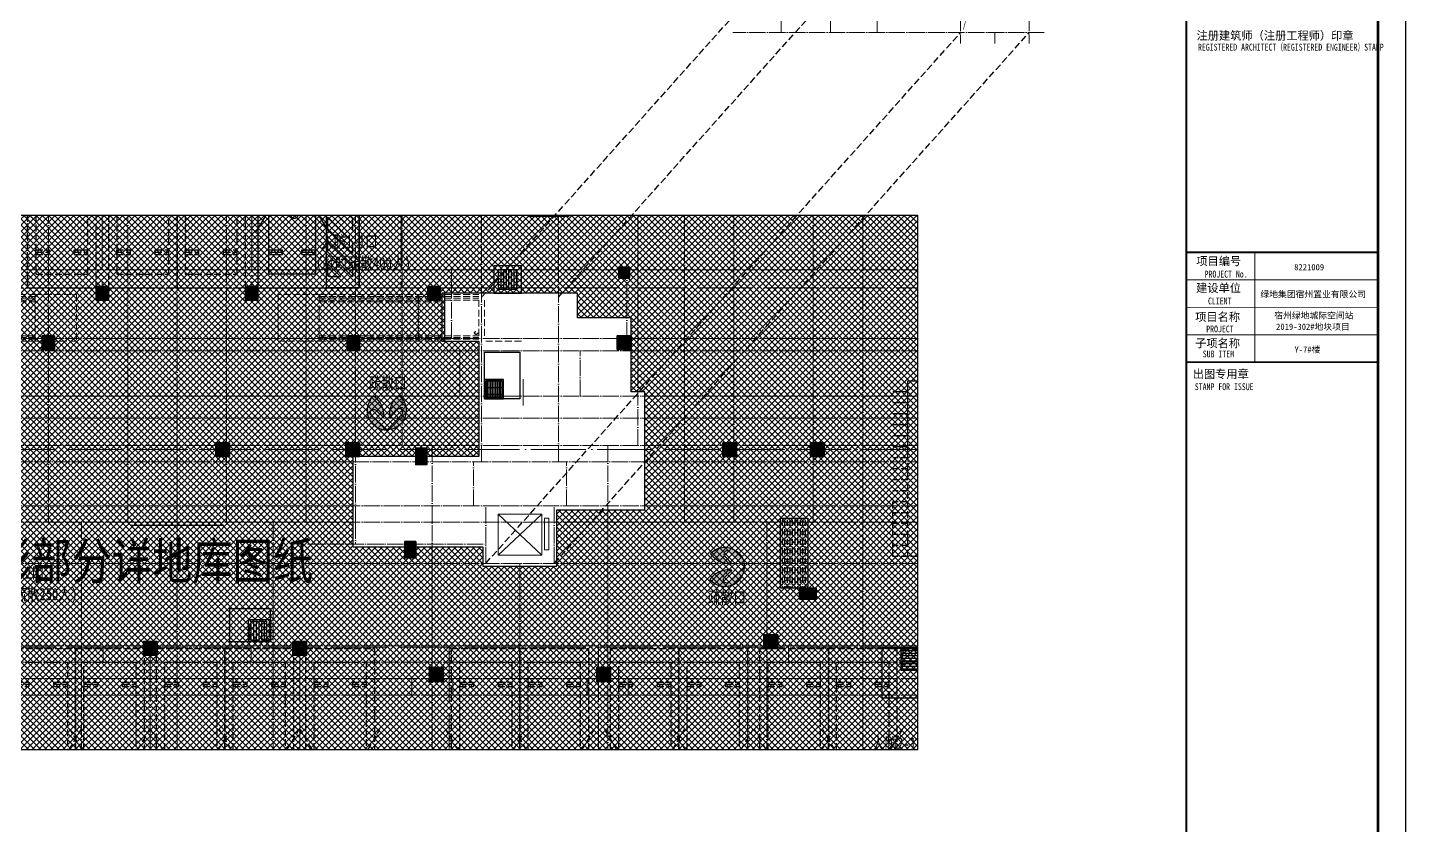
# Model space of a CAD drawing. Extents: x -518115 to 389031, y -231062 to 1628073.
# Drawn here: x 32868 to 83794, y 734892 to 763950 of the extents above; entities that cross this region are included whole.
import ezdxf
from ezdxf.xclip import XClip

# ---------------------------------------------------------------- set-up
doc = ezdxf.new("R2010")
doc.units = 0
doc.header["$LTSCALE"] = 1000
doc.header["$MEASUREMENT"] = 0
doc.header["$XCLIPFRAME"] = 0
for name, pattern in [('#P_--_20B1_001_t3$0$DASH', [0.35, 0.25, -0.1]), ('__DASH', [0.35, 0.25, -0.1]), ('DASH', [0.35, 0.25, -0.1]), ('DOTE', [2.4200000000000004, 2, -0.2, 0.02, -0.2]), ('HIDDEN', [0.375, 0.25, -0.125])]:
    doc.linetypes.add(name, pattern=pattern)
for name, color, linetype in [('0-R-口部编号', 211, 'Continuous'), ('0-R疏散口', 20, 'Continuous'), ('0-R集水坑', 191, 'Continuous'), ('HS-A-停车位（标准）', 9, 'Continuous'), ('HS-A-停车场-无障碍', 85, 'Continuous'), ('HS-A-楼梯', 4, 'Continuous'), ('text', 7, 'Continuous'), ('VPIPE-雨水', 4, 'DASH'), ('人防集水坑', 11, 'Continuous'), ('图框', 140, 'Continuous'), ('图签文字', 147, 'Continuous'), ('审核', 1, 'Continuous'), ('排水', 155, 'Continuous'), ('疏散口', 20, 'Continuous')]:
    doc.layers.add(name, color=color, linetype=linetype)
for name, color, linetype, lineweight in [('3.5方案汇报，与郭总、侯月琴确定户型_t8$0$STAIR', 2, 'Continuous', 18), ('DOTE', 19, 'DOTE', 9), ('PUB_HATCH', 8, 'Continuous', 9), ('STAIR', 2, 'Continuous', 18), ('WINDOW', 144, 'Continuous', 15), ('图签', 147, 'Continuous', 18), ('填充', 251, 'Continuous', 5), ('平面-看线', 45, 'Continuous', 15), ('砼柱', 2, 'Continuous', 35)]:
    doc.layers.add(name, color=color, linetype=linetype, lineweight=lineweight)
doc.layers.add('yichutu', color=7, linetype='Continuous', true_color=0xffffff, plot=False)
doc.styles.add('-宋体', font='', dxfattribs={"width": 0.8})
doc.styles.add('宋体', font='', dxfattribs={"height": 50})
doc.styles.add('建筑图签-1', font='', dxfattribs={"width": 0.7})
doc.styles.add('黑体', font='')
doc.styles.get('-宋体').set_extended_font_data('SimSun')
doc.styles.get('宋体').set_extended_font_data('SimSun')
doc.styles.get('建筑图签-1').set_extended_font_data('SimHei')
doc.styles.get('黑体').set_extended_font_data('SimHei')

# ---------------------------------------------------------------- blocks, each defined once
blk = doc.blocks.new('A$C27F3146B')
at = {"layer": '填充'}
h = blk.add_hatch(dxfattribs=at)
h.set_pattern_fill('ANSI37', color=196, scale=100, style=0)
h.set_pattern_definition([(45, (794705.0482087337, -474761.836884725), (-112.2532015133644, 112.2532015133644), []), (135, (794705.0482087337, -474761.836884725), (-112.2532015133644, -112.2532015133644), [])])
h.paths.add_polyline_path([(-78047.84475281695, 55598.90015378612), (-78047.85200551234, 57298.90015371813), (-82397.59764430451, 57298.88886980753), (-82397.57740098215, 55848.72669994313), (-84897.74149149947, 55848.69179927575), (-84897.31819881557, 52948.48577278893), (-86997.40124058141, 52948.49894836586), (-86997.40124164626, 48098.93467437138), (-82247.59509259823, 48098.93467553495), (-82247.59469583607, 47398.67218604649), (-77347.6586801185, 47398.74348848069), (-77347.65639086242, 49448.75700905488), (-76947.70231039904, 49448.5724530851), (-76947.70459957013, 51298.82272938214), (-79397.59098087589, 51298.91482383938), (-79397.58403470763, 55598.9001538108)], flags=16)
h.paths.add_polyline_path([(-95397.5944704545, 60198.66328091751), (-41397.60760291317, 60198.66328091751), (-41397.60760291317, 40698.66328209429), (-95397.5944704545, 40698.66328209429)])
h.paths.add_polyline_path([(-53797.84047504084, 56449.04526330455), (-53797.84153436753, 57347.78367693926), (-58647.13931421598, 57349.5562753409), (-58647.14119221899, 55599.06377967045), (-57397.40287573857, 55599.06377969723), (-57397.54966125952, 51398.92680933018), (-61997.54312509682, 51398.92534992861), (-61997.54097755975, 48098.93429520761), (-57247.5488927199, 48098.93429536722), (-57247.54889756569, 47398.66799896699), (-54547.54889650829, 47398.66799897735), (-54547.5488965119, 49448.67160967493), (-51347.57692765247, 49448.65619971009), (-51347.56376758742, 53748.67191079649), (-51847.51493034093, 53748.65746757895), (-51847.52167625376, 56448.99989374139)], flags=16)
at = {"layer": '填充', "color": 196}
for p, q in [((-58747.1393173103, 57349.55627530388), (-58747.14119531331, 55599.06377963343)), ((-53797.84153436858, 57347.7845033395), (-58747.1393173103, 57349.55627530388)), ((-53797.84047504188, 56449.04608970456), (-53797.84153436858, 57347.7845033395)), ((-51847.52167934808, 56448.99989370437), (-53797.84047504188, 56449.04608970456)), ((-51847.51493343525, 53748.65746754193), (-51847.52167934808, 56448.99989370437)), ((-58747.14119531331, 55599.06377963343), (-57397.40287883289, 55599.06377966021)), ((-57397.40287883289, 55599.06377966021), (-57397.54966435384, 51398.92680929316)), ((-51347.56377068174, 53748.67191075947), (-51847.51493343525, 53748.65746754193)), ((-51347.57693074679, 49448.65619967307), (-51347.56377068174, 53748.67191075947)), ((-57397.54966435384, 51398.92680929316), (-61997.54312819114, 51398.92534989159)), ((-61997.54312819114, 51398.92534989159), (-61997.54098065407, 48098.93429517059)), ((-54547.54889960261, 47398.66799894033), (-54547.54889960622, 49448.67160963791)), ((-54547.54889960622, 49448.67160963791), (-51347.57693074679, 49448.65619967307)), ((-61997.54098065407, 48098.93429517059), (-57247.54889581422, 48098.9342953302)), ((-57247.54889581422, 48098.9342953302), (-57247.54890066001, 47398.66799892997)), ((-57247.54890066001, 47398.66799892997), (-54547.54889960261, 47398.66799894033))]:
    blk.add_line(p, q, dxfattribs=at)
for points in [[(-95397.5944704545, 60198.66328091751), (-41397.60760291317, 60198.66328091751), (-41397.60760291317, 40698.66328209429), (-95397.5944704545, 40698.66328209429)], [(-53797.84047504084, 56449.04526330455), (-53797.84153436753, 57347.78367693926), (-58647.13931421598, 57349.5562753409), (-58647.14119221899, 55599.06377967045), (-57397.40287573857, 55599.06377969723), (-57397.54966125952, 51398.92680933018), (-61997.54312509682, 51398.92534992861), (-61997.54097755975, 48098.93429520761), (-57247.5488927199, 48098.93429536722), (-57247.54889756569, 47398.66799896699), (-54547.54889650829, 47398.66799897735), (-54547.5488965119, 49448.67160967493), (-51347.57692765247, 49448.65619971009), (-51347.56376758742, 53748.67191079649), (-51847.51493034093, 53748.65746757895), (-51847.52167625376, 56448.99989374139)]]:
    blk.add_lwpolyline(points, close=True, dxfattribs=at)
blk = doc.blocks.new('A$C1DD019F9')
at = {"layer": '疏散口'}
h = blk.add_hatch(color=256, dxfattribs=at)
edge = h.paths.add_edge_path()
edge.add_line((1657.837590239942, 3315.723901660649), (367.3306208625436, 2025.216944172512))
edge.add_arc((562.7390984487897, 1829.808464785995), 276.3493204781321, 134.999999736071, 315.0000450135555)
edge.add_line((758.1477304548025, 1634.400139819365), (1381.488251060247, 2257.740654682275))
edge.add_arc((-487.2515846193137, 1989.868379143272), 1887.841129295078, -24.12321173134552, 8.157426411511608, ccw=False)
edge.add_arc((-487.2518275084583, 1989.868449001487), 1887.841379523462, 303.5961554791981, 335.8767893464231, ccw=False)
edge.add_arc((1657.83757689014, 1657.627985069564), 1658.095916591085, 89.99999953869542, 228.4172749558772, ccw=False)
h = blk.add_hatch(color=256, dxfattribs=at)
edge = h.paths.add_edge_path()
edge.add_line((1657.837590239942, 3315.723901660649), (2948.344559617341, 2025.216944172512))
edge.add_arc((2752.936082031095, 1829.808464785995), 276.3493204781321, -135.00004501355562, 45.000000263928996, ccw=False)
edge.add_line((2557.527450025082, 1634.400139819365), (1934.186929419636, 2257.740654682275))
edge.add_arc((3802.926765099197, 1989.868379143272), 1887.841129295078, 171.8425735884883, 204.1232117313454)
edge.add_arc((3802.927007988342, 1989.868449001489), 1887.841379523464, 204.123210653577, 236.403844520802)
edge.add_arc((1657.837603589745, 1657.627985069564), 1658.095916591085, 311.5827250441228, 450.0000004613047)
for points in [[(1657.837590239942, 3315.723901660649), (367.3306208625437, 2025.216944172512, 1.000000395120669), (758.1477304548025, 1634.400139819365), (1381.488251060247, 2257.740654682275, -0.1417897514410627), (1235.721885070204, 1218.307265423704, -0.141789732410033), (557.3581269979476, 417.3751685111782, -0.6899650482418342), (1657.837590239942, 3315.723901660649)], [(1657.837590239942, 3315.723901660649), (2948.344559617341, 2025.216944172512, -1.000000395120669), (2557.527450025082, 1634.400139819365), (1934.186929419636, 2257.740654682275, 0.1417897514410627), (2079.953295409679, 1218.307265423704, 0.141789732410033), (2758.317053481937, 417.3751685111782, 0.6899650482418342), (1657.837590239942, 3315.723901660649)]]:
    blk.add_lwpolyline(points, format="xyb", close=True, dxfattribs=at)
blk = doc.blocks.new('A$C25A378E3')
at = {"layer": 'HS-A-停车位（标准）', "linetype": 'DASH'}
for p, q in [((299.9288666398497, 4280.200665866025), (299.9276344913524, 4120.200664976728)), ((299.9276344913524, 4120.200664976728), (799.9273485837039, 4120.008946264163)), ((299.9282505712472, 4200.200665451237), (799.9279646449722, 4200.00894667895)), ((299.9288666398497, 4280.200665866025), (799.9285807174165, 4280.00894703425)), ((799.9285807174165, 4280.00894703425), (799.9273485837039, 4120.008946264163)), ((1699.929113851395, 4280.193678615266), (1699.927881702897, 4120.19367778569)), ((1699.927881702897, 4120.19367778569), (2199.927595795365, 4120.001958953799)), ((1699.928497782676, 4200.193678200361), (2199.928211856517, 4200.001959428308)), ((1699.929113851395, 4280.193678615266), (2199.928827928961, 4280.001959843212)), ((2199.928827928961, 4280.001959843212), (2199.927595795365, 4120.001958953799)), ((300.0205537431175, 1700.046125917463), (-199.9740653929766, 2550.049336581258)), ((2200.020893819514, 1700.035927985562), (2700.026429273654, 2550.032717227354))]:
    blk.add_line(p, q, dxfattribs=at)
for points in [[(1.164153218269348e-10, 5499.999999999884), (2499.999999842257, 5499.971898506512), (2499.938176556607, -0.02810114610474557), (-0.06182328553404659, 3.472669050097466e-07)], [(299.9943796824664, 4999.996627852321), (2199.994379562442, 4999.975270717288), (2199.938176575466, -0.02472896687686443), (299.9381766954903, -0.003371831844560802)]]:
    blk.add_lwpolyline(points, close=True, dxfattribs=at)
blk = doc.blocks.new('TIY8O')
at = {"layer": '0-R集水坑', "linetype": 'DASH'}
h = blk.add_hatch(dxfattribs=at)
h.set_pattern_fill('LINE', color=191, scale=100, angle=-90.00000000000006, style=0)
h.set_pattern_definition([(270, (-235326.6603705898, -492619.8195465856), (95.25, -7.876661409549766e-14), [])])
h.paths.add_polyline_path([(251192.714674465, 63602.66983472076), (251192.7093475896, 62902.669904932), (250492.7095668054, 62902.67580823865), (250492.7161997986, 63602.67580820792)])
at = {"layer": '0-R集水坑', "color": 191, "elevation": 0.4327255357110903}
for points in [[(250442.7090580211, 62452.68549320343), (251942.7090579913, 62452.67601750753), (251942.7166385491, 63652.67601748332), (250442.7166385789, 63652.68549317922)], [(251242.7159861337, 63652.66910502905), (251242.7089670943, 62852.66910505909), (250442.7091281175, 62852.67624693047), (250442.7166384909, 63652.67624689624)]]:
    blk.add_lwpolyline(points, close=True, dxfattribs=at)
at = {"layer": '0-R集水坑', "color": 191, "linetype": 'DASH', "elevation": 0.4327255357110903}
blk.add_lwpolyline([(251192.714674465, 63602.66983472076), (251192.7093475896, 62902.669904932), (250492.7095668054, 62902.67580823865), (250492.7161997986, 63602.67580820792)], close=True, dxfattribs=at)
blk = doc.blocks.new('YUKIUIO')
at = {"layer": '0-R集水坑', "linetype": 'DASH'}
h = blk.add_hatch(dxfattribs=at)
h.set_pattern_fill('LINE', color=191, scale=100, angle=-90.00000000000006, style=0)
h.set_pattern_definition([(270, (-288154.1603705898, -492619.8195465856), (95.25, -7.876661409549766e-14), [])])
h.paths.add_polyline_path([(198365.214674465, 63602.66983472076), (198365.2093475896, 62902.669904932), (197665.2095668054, 62902.67580823865), (197665.2161997986, 63602.67580820792)])
at = {"layer": '0-R集水坑', "color": 191, "elevation": 0.4327255357110903}
for points in [[(197615.2090580211, 62152.68549320343), (199415.2090579913, 62152.67601750753), (199415.2166385491, 63652.67601748332), (197615.2166385789, 63652.68549317922)], [(198415.2159861337, 63652.66910502905), (198415.2089670943, 62852.66910505909), (197615.2091281175, 62852.67624693047), (197615.2166384909, 63652.67624689624)]]:
    blk.add_lwpolyline(points, close=True, dxfattribs=at)
at = {"layer": '0-R集水坑', "color": 191, "linetype": 'DASH', "elevation": 0.4327255357110903}
blk.add_lwpolyline([(198365.214674465, 63602.66983472076), (198365.2093475896, 62902.669904932), (197665.2095668054, 62902.67580823865), (197665.2161997986, 63602.67580820792)], close=True, dxfattribs=at)
blk = doc.blocks.new('7YI78O')
at = {"layer": '0-R集水坑', "linetype": 'DASH'}
h = blk.add_hatch(dxfattribs=at)
h.set_pattern_fill('LINE', color=191, scale=100, angle=-90.00000000000006, style=0)
h.set_pattern_definition([(90, (-2549147.81365037, 2405022.933887357), (95.25, 7.876661409549765e-14), [])])
h.paths.add_polyline_path([(364084.3396294102, 62003.68045341442), (364784.3396294102, 62003.68045341442), (364784.3396294102, 62703.68045341442), (364084.3396294102, 62703.68045341442)])
at = {"layer": '0-R集水坑', "color": 191}
for points in [[(363934.3396294102, 61853.68045341442), (364934.3396294102, 61853.68045341442), (364934.3396294102, 62853.68045341442), (363934.3396294102, 62853.68045341442)], [(364084.3396294102, 62003.68045341442), (364784.3396294102, 62003.68045341442), (364784.3396294102, 62703.68045341442), (364084.3396294102, 62703.68045341442)]]:
    blk.add_lwpolyline(points, close=True, dxfattribs=at)
blk = doc.blocks.new('无障碍车位')
at = {"layer": 'HS-A-停车场-无障碍'}
for p, q in [((-1999.966370833223, 3549.95805993129), (-2499.949424952152, 2699.948046519305)), ((-299.9660310738254, 3549.994108829531), (200.0510692202952, 2700.004122582497)), ((-1999.966370833223, 2549.953937348793), (-2499.949424952152, 1699.943923936924)), ((-299.9660310738254, 2549.989986246917), (200.0510692202952, 1699.999999999884)), ((-1999.921941989567, 1079.803519832552), (-1499.922230551136, 1080.002041477826)), ((-1999.918532912969, 919.8035190157825), (-1999.921941989567, 1079.803519832552)), ((-1499.918821489671, 920.0020406610565), (-1499.922230551136, 1080.002041477826)), ((-799.9216950030532, 1079.82955514791), (-299.9219835650874, 1080.028076793067)), ((-799.9182859263383, 919.8295543311397), (-799.9216950030532, 1079.82955514791)), ((-299.9185745030409, 920.0280759762973), (-299.9219835650874, 1080.028076793067)), ((-1999.920237447601, 999.8035194261465), (-1499.920526024303, 1000.002041067695)), ((-1999.918532912969, 919.8035190157825), (-1499.918821489671, 920.0020406610565)), ((-799.9199904612033, 999.8295547415037), (-299.920279037673, 1000.028076382936)), ((-799.9182859263383, 919.8295543311397), (-299.9185745030409, 920.0280759762973))]:
    blk.add_line(p, q, dxfattribs=at)
for points in [[(1300.000000000582, -299.9998376182048), (1300.000000000582, 5200.000162381679), (-2399.999999939115, 5199.993991851457), (-2399.999999938766, -300.0060081484262)], [(-299.999999939464, 5199.993991850992), (-299.9999999396969, 199.9939918509917), (-1999.99999993958, 199.9939918511081), (-1999.999999939697, 5199.993991850992)], [(100.0000000608852, 5199.999999999069), (1300.000000000233, 5200.000162381679), (1300.000000000349, -299.9998376180883), (100.0000000607688, -300.0000000008149)]]:
    blk.add_lwpolyline(points, close=True, dxfattribs=at)
for points in [[(150.0000000002328, 4394.112549694837), (150.0000000002328, 4799.999999999534), (168.3766184075503, 4799.999999999534), (1050.000000000233, 3918.376618406968), (1050.000000000233, 3494.112549694953), (150.0000000002328, 4394.112549694837)], [(592.640687119565, 4799.999999999534), (1016.90475583158, 4799.999999999418), (1050.000000000466, 4766.904755830765), (1050.000000000233, 4342.640687118634), (592.640687119565, 4799.999999999534)], [(150.0000000001164, 3545.584412270924), (150.0000000002328, 3969.848480983172), (1050.000000000233, 3069.848480982939), (1050.000000000233, 2645.584412271157), (150.0000000001164, 3545.584412270924)], [(150.0000000004657, 2697.05627484736), (150.0000000003492, 3121.320343559142), (1050.000000000466, 2221.320343559142), (1050.000000000233, 1797.056274847244), (150.0000000004657, 2697.05627484736)], [(150.0000000001164, 1848.528137423331), (150.0000000002328, 2272.792206135578), (1050.000000000233, 1372.792206135346), (1050.000000000233, 948.5281374235637), (150.0000000001164, 1848.528137423331)], [(150.0000000004657, 999.9999999997672), (150.0000000002328, 1424.264068711549), (1050.000000000466, 524.2640687114326), (1050.000000000233, 99.99999999965075), (150.0000000004657, 999.9999999997672)], [(150.0000000003492, 151.4718625757378), (150.0000000002328, 575.7359312875196), (625.7359312883345, 99.99999999953434), (201.4718625766691, 99.99999999953434), (150.0000000003492, 151.4718625757378)]]:
    blk.add_lwpolyline(points, dxfattribs=at)
for points in [[(-1645.914368988131, 3073.279146465939, 0.3176989922475349), (-1551.65021979122, 3006.659832141828), (-1207.498265077826, 3006.659832141828), (-1190.383440391626, 2876.659832141595), (-1412.411826837342, 2876.659832141828, 0.9999999999999999), (-1412.411826837226, 2746.659832141944), (-1173.268615705194, 2746.659832141828), (-1154.208266746136, 2601.882108147489, 0.9999999999999997), (-896.4326027601492, 2635.818917904515), (-959.0851750035072, 3111.712451194646, 0.3763733494003915), (-1058.229661162943, 3198.659832141828), (-1524.821601287345, 3198.659832141828), (-1657.687476292718, 3573.861488626804, 1), (-1804.739548971644, 3521.787618779112), (-1645.91436890047, 3073.27914621844)], [(-874.3033266931307, 2774.182281254092, 1.763575196078509), (-1516.949411830516, 3238.659832141944), (-1416.467538945493, 3238.659832141828, -1.66239982742272), (-888.017833360238, 2878.354301649495), (-874.3033266961575, 2774.182281252695)]]:
    blk.add_lwpolyline(points, format="xyb", dxfattribs=at)
blk.add_circle((-1067.861835873104, 2349.211395052844), 123, dxfattribs=at)
blk = doc.blocks.new('A$C24B36177')
for points in [[(6710.380492568715, -16047.00411050243), (6310.380492568715, -16047.00411050243), (6310.380492568715, -16447.00411050243), (6710.380492568715, -16447.00411050243)], [(-12300, -16747.00424090121), (-12750, -16747.00424090121), (-12750, -17247.00424090121), (-12300, -17247.00424090121)], [(-6850, -16747.00424090121), (-7300, -16747.00424090121), (-7300, -17247.00424090121), (-6850, -17247.00424090121)], [(-200, -16747.00424090121), (-650, -16747.00424090121), (-650, -17247.00424090121), (-200, -17247.00424090121)], [(-14264.61950506538, -18547.00410158467), (-14714.61950506538, -18547.00410158467), (-14714.61950506538, -19047.00410158467), (-14264.61950506538, -19047.00410158467)], [(-3139.619505702285, -18547.00410837913), (-3589.619505702285, -18547.00410837913), (-3589.619505702285, -19047.00410837913), (-3139.619505702285, -19047.00410837913)], [(6760.380492568715, -18547.00411050243), (6260.380492568715, -18547.00411050243), (6260.380492568715, -19047.00411050243), (6760.380492568715, -19047.00411050243)], [(-7889.619507431285, -22447.00424090121), (-8389.619507431285, -22447.00424090121), (-8389.619507431285, -22947.00424090121), (-7889.619507431285, -22947.00424090121)], [(-3139.619507431285, -22447.00424090121), (-3639.619507431285, -22447.00424090121), (-3639.619507431285, -22947.00424090121), (-3139.619507431285, -22947.00424090121)], [(-689.6195074312855, -22647.00424090121), (-1089.619507431285, -22647.00424090121), (-1089.619507431285, -23247.00424090121), (-689.6195074312855, -23247.00424090121)], [(10610.38049256871, -22447.00424090121), (10110.38049256871, -22447.00424090121), (10110.38049256871, -22947.00424090121), (10610.38049256871, -22947.00424090121)], [(13810.38049256871, -22446.99843604083), (13310.38049256871, -22446.99843604083), (13310.38049256871, -22946.99843604083), (13810.38049256871, -22946.99843604083)], [(-1089.619507431285, -26047.00424090144), (-1489.619507431285, -26047.00424090144), (-1489.619507431285, -26647.00424090144), (-1089.619507431285, -26647.00424090144)], [(13510.58988354052, -28147.02136221027), (13510.58988354052, -27747.02136221027), (12910.58988354052, -27747.02136221027), (12910.58988354052, -28147.02136221027)], [(12110.38049306651, -29447.00424090121), (11610.38049306651, -29447.00424090121), (11610.38049306651, -29947.00424090121), (12110.38049306651, -29947.00424090121)], [(-10524.99999999907, -29697.00424090121), (-11024.99999999907, -29697.00424090121), (-11024.99999999907, -30197.00424090121), (-10524.99999999907, -30197.00424090121)], [(-5074.999999999069, -29697.00424090121), (-5574.999999999069, -29697.00424090121), (-5574.999999999069, -30197.00424090121), (-5074.999999999069, -30197.00424090121)], [(-89.61950743128546, -30647.00424090121), (-589.6195074312855, -30647.00424090121), (-589.6195074312855, -31147.00424090121), (-89.61950743128546, -31147.00424090121)], [(6010.380492568715, -30647.00424090121), (5510.380492568715, -30647.00424090121), (5510.380492568715, -31147.00424090121), (6010.380492568715, -31147.00424090121)]]:
    blk.add_hatch(color=1).paths.add_polyline_path(points)
at = {"layer": '砼柱', "color": 1, "lineweight": 35}
for points in [[(6710.380492568715, -16047.00411050243), (6310.380492568715, -16047.00411050243), (6310.380492568715, -16447.00411050243), (6710.380492568715, -16447.00411050243)], [(-12300, -16747.00424090121), (-12750, -16747.00424090121), (-12750, -17247.00424090121), (-12300, -17247.00424090121)], [(-6850, -16747.00424090121), (-7300, -16747.00424090121), (-7300, -17247.00424090121), (-6850, -17247.00424090121)], [(-200, -16747.00424090121), (-650, -16747.00424090121), (-650, -17247.00424090121), (-200, -17247.00424090121)], [(-14264.61950506538, -18547.00410158467), (-14714.61950506538, -18547.00410158467), (-14714.61950506538, -19047.00410158467), (-14264.61950506538, -19047.00410158467)], [(-3139.619505702285, -18547.00410837913), (-3589.619505702285, -18547.00410837913), (-3589.619505702285, -19047.00410837913), (-3139.619505702285, -19047.00410837913)], [(6760.380492568715, -18547.00411050243), (6260.380492568715, -18547.00411050243), (6260.380492568715, -19047.00411050243), (6760.380492568715, -19047.00411050243)], [(-7889.619507431285, -22447.00424090121), (-8389.619507431285, -22447.00424090121), (-8389.619507431285, -22947.00424090121), (-7889.619507431285, -22947.00424090121)], [(-3139.619507431285, -22447.00424090121), (-3639.619507431285, -22447.00424090121), (-3639.619507431285, -22947.00424090121), (-3139.619507431285, -22947.00424090121)], [(-689.6195074312855, -22647.00424090121), (-1089.619507431285, -22647.00424090121), (-1089.619507431285, -23247.00424090121), (-689.6195074312855, -23247.00424090121)], [(10610.38049256871, -22447.00424090121), (10110.38049256871, -22447.00424090121), (10110.38049256871, -22947.00424090121), (10610.38049256871, -22947.00424090121)], [(13810.38049256871, -22446.99843604083), (13310.38049256871, -22446.99843604083), (13310.38049256871, -22946.99843604083), (13810.38049256871, -22946.99843604083)], [(-1089.619507431285, -26047.00424090144), (-1489.619507431285, -26047.00424090144), (-1489.619507431285, -26647.00424090144), (-1089.619507431285, -26647.00424090144)], [(13510.58988354052, -28147.02136221027), (13510.58988354052, -27747.02136221027), (12910.58988354052, -27747.02136221027), (12910.58988354052, -28147.02136221027)], [(12110.38049306651, -29447.00424090121), (11610.38049306651, -29447.00424090121), (11610.38049306651, -29947.00424090121), (12110.38049306651, -29947.00424090121)], [(-10524.99999999907, -29697.00424090121), (-11024.99999999907, -29697.00424090121), (-11024.99999999907, -30197.00424090121), (-10524.99999999907, -30197.00424090121)], [(-5074.999999999069, -29697.00424090121), (-5574.999999999069, -29697.00424090121), (-5574.999999999069, -30197.00424090121), (-5074.999999999069, -30197.00424090121)], [(-89.61950743128546, -30647.00424090121), (-589.6195074312855, -30647.00424090121), (-589.6195074312855, -31147.00424090121), (-89.61950743128546, -31147.00424090121)], [(6010.380492568715, -30647.00424090121), (5510.380492568715, -30647.00424090121), (5510.380492568715, -31147.00424090121), (6010.380492568715, -31147.00424090121)]]:
    blk.add_lwpolyline(points, close=True, dxfattribs=at)
blk = doc.blocks.new('DFBFBFBGF')
at = {"layer": 'STAIR', "color": 246, "linetype": '#P_--_20B1_001_t3$0$DASH'}
for p, q in [((293136.325158803, 754230.1456084143), (287316.5787030022, 754230.1456084143)), ((293136.3251588018, 754030.1456084143), (293136.325158803, 754230.1456084143)), ((293136.3251588031, 754160.1456084616), (287316.5787030022, 754160.1456084708)), ((293136.3251588029, 754100.1456084616), (287316.5787030022, 754100.1456084704)), ((293136.3251588018, 754030.1456084143), (287316.5787030022, 754030.1456084145)), ((288716.325158803, 753970.1456084145), (293136.3251588018, 753970.1456083918)), ((293136.325158803, 752730.1456083826), (287316.5787030022, 752730.1456085002)), ((293136.3251588018, 752530.1456083826), (293136.325158803, 752730.1456083826)), ((293136.3251588031, 752660.1456084299), (287316.5787030022, 752660.1456085349)), ((293136.3251588029, 752600.1456084299), (287316.5787030022, 752600.1456085352)), ((293136.3251588018, 752530.1456083826), (287316.5787030022, 752530.1456085071))]:
    blk.add_line(p, q, dxfattribs=at)
blk.add_lwpolyline([(293136.325158803, 754230.1456084143), (294636.325158803, 754230.1456084143), (294636.325158803, 752530.1456083859), (293136.325158803, 752530.1456083859)], close=True, dxfattribs=at)
at = {"layer": '审核', "color": 58, "linetype": 'HIDDEN', "ltscale": 0.2}
blk.add_line((289519.4158324369, 752530.1456084601), (289519.4158324566, 754230.1456084143), dxfattribs=at)
blk = doc.blocks.new('FSFSFASFSFESFSEF')
at = {"layer": '人防集水坑', "ltscale": 0.8}
h = blk.add_hatch(dxfattribs=at)
h.set_pattern_fill('GRATE', color=256, scale=75, style=0)
h.set_pattern_definition([(270, (-806039.3574039747, 23438904.07928268), (59.53125, -1.822618869043522e-14), []), (360, (-806039.3574039747, 23438904.07928268), (8.748522416193854e-14, 238.125), [])])
h.paths.add_polyline_path([(286466.5787021541, 761315.5335229017), (287066.5787021541, 761315.5335229017), (287066.5787021541, 760715.5335229017), (286466.5787021541, 760715.5335229017)])
at = {"layer": '人防集水坑'}
for points in [[(287116.5787021541, 760665.5335229017), (286416.5787021541, 760665.5335229017), (286416.5787021541, 761365.5335229017), (287116.5787021541, 761365.5335229017)], [(287066.5787021541, 760715.5335229017), (286466.5787021541, 760715.5335229017), (286466.5787021541, 761315.5335229017), (287066.5787021541, 761315.5335229017)]]:
    blk.add_lwpolyline(points, close=True, dxfattribs=at)
at = {"layer": '排水'}
blk.add_lwpolyline([(285816.5787021536, 760665.5335229018), (287116.5787021536, 760665.5335229018), (287116.5787021534, 762365.5335229018), (285816.5787021534, 762365.5335229018)], close=True, dxfattribs=at)
blk = doc.blocks.new('A$C74D73064')
h = blk.add_hatch()
h.set_pattern_fill('ACAD_ISO10W100', color=8, scale=125, angle=90, style=0)
h.set_pattern_definition([(90, (278075.2999756153, -731194.3965097175), (-93.75, 5.740531871003218e-15), [225, -56.25, 9.375, -56.25])])
h.paths.add_polyline_path([(113315.3891763623, 59222.25466653565), (113315.389176349, 56672.23509909294), (112315.389176349, 56672.23509909294), (112315.389176349, 59222.25466653565)])
blk.add_line((88615.4159945508, 58972.25466617639), (92015.48253114813, 58972.25465997029))
at = {"color": 3}
blk.add_lwpolyline([(63315.4263196605, 70272.25150029897), (117315.4131872018, 70272.25150029897), (117315.4131872018, 50772.25150147581), (63315.4263196605, 50772.25150147581)], close=True, dxfattribs=at)
at = {"color": 251, "true_color": 0x636466}
for points in [[(104915.1803150742, 66522.63348268601), (104915.1792557475, 67421.37189632084), (100065.881475899, 67423.14449472248), (100065.879597896, 65672.65199905203), (101315.6179143764, 65672.65199907881), (101315.4711288555, 61472.51502871164), (96715.47766501817, 61472.51356931019), (96715.47981255525, 58172.52251458913), (101465.4718973951, 58172.52251474874), (101465.4718925493, 57472.25621834851), (104165.4718936067, 57472.25621835887), (104165.4718936031, 59522.25982905645), (107365.4438624625, 59522.24441909161), (107365.4570225276, 63822.26013017795), (106865.5058597741, 63822.24568696052), (106865.4991138612, 66522.58811312297)], [(104915.1803150731, 66522.63430908613), (104915.1792557464, 67421.37272272096), (99965.8814728047, 67423.14449468546), (99965.87959480169, 65672.65199901501), (101315.6179112821, 65672.65199904179), (101315.4711257612, 61472.51502867462), (96715.47766192385, 61472.51356927317), (96715.47980946093, 58172.52251455211), (101465.4718943008, 58172.52251471172), (101465.471889455, 57472.25621831149), (104165.4718905124, 57472.25621832185), (104165.4718905088, 59522.25982901943), (107365.4438593682, 59522.24441905459), (107365.4570194333, 63822.26013014093), (106865.5058566798, 63822.2456869235), (106865.4991107669, 66522.58811308595)]]:
    blk.add_lwpolyline(points, close=True, dxfattribs=at)
at = {"color": 2}
blk.add_lwpolyline([(113315.3891763623, 59222.25466653565), (113315.389176349, 56672.23509909294), (112315.389176349, 56672.23509909294), (112315.389176349, 59222.25466653565), (113315.3891763623, 59222.25466653565)], dxfattribs=at)
at = {"layer": '3.5方案汇报，与郭总、侯月琴确定户型_t8$0$STAIR'}
for p, q in [((103615.4239804094, 59372.40652631037), (102015.4239804089, 57872.40652631177)), ((102015.4239804089, 59372.40652631037), (103615.4239804094, 57872.40652631177))]:
    blk.add_line(p, q, dxfattribs=at)
for points in [[(102015.4239804089, 57872.40652631177), (102015.4239804089, 59372.40652631037), (103615.4239804094, 59372.40652631037), (103615.4239804094, 57872.40652631177)], [(103715.4239803998, 58072.40652642725), (103715.4239803998, 59222.40652642772), (103865.4239804026, 59222.40652642772), (103865.4239804026, 58072.40652642725)]]:
    blk.add_lwpolyline(points, close=True, dxfattribs=at)
at = {"layer": 'DOTE', "color": 5}
for p, q in [((87580.0351011306, 93136.92275867704), (87580.0351011306, 67619.25646164955)), ((93030.0351011306, 93136.92275867704), (93030.0351011306, 67619.25646164955)), ((98480.0351011306, 93136.92275867704), (98480.0351011306, 67619.25646164955)), ((-86385.24772744614, 67619.25646164955), (196116.0437006026, 67619.25646164955)), ((196116.043700602, 61719.25646164967), (-86385.24772744614, 61719.25646164967)), ((196116.0437006027, 54519.25646164967), (-86385.24772744614, 54519.25646164967)), ((89330.03510113154, 54519.25646164967), (89330.03510113154, 8148.876076509594)), ((94780.03510113142, 54519.25646164967), (94780.0351011313, 8148.876076509594)), ((100230.0351011313, 54519.25646164967), (100230.0351011313, 8148.876076509478)), ((105680.0351011312, 54519.25646164967), (105680.0351011312, 8148.876076509594)), ((111130.0351011313, 54519.25646164967), (111130.0351011313, 8148.87607650971))]:
    blk.add_line(p, q, dxfattribs=at)
at = {"layer": 'DOTE', "linetype": 'DOTE', "ltscale": 0.3}
for p, q in [((96815.59882192395, 59072.25552451785), (96815.59882425598, 58272.25559970527)), ((95065.54056033096, 58272.25559900573), (101565.4045729004, 58272.25561355136))]:
    blk.add_line(p, q, dxfattribs=at)
at = {"layer": 'HS-A-楼梯'}
for p, q in [((116965.3832215559, 61619.53208048223), (116965.3764336441, 64222.25128129777)), ((116965.4337151143, 64222.251281298), (117865.4367498709, 64222.25128134154)), ((116965.4306803346, 63822.24916780833), (116415.4306803346, 63822.24916780833)), ((116965.4265075122, 63422.24863941595), (116415.4265075122, 63422.24863941595)), ((116965.4223346899, 63022.24811102333), (116415.4223346899, 63022.24811102333)), ((116965.4139890452, 62222.24705423834), (116415.4139890452, 62222.24705423834)), ((116965.4181618675, 62622.24758263095), (116415.4181618675, 62622.24758263095)), ((116965.4098162227, 61822.24652584596), (116415.4098162227, 61822.24652584596))]:
    blk.add_line(p, q, dxfattribs=at)
at = {"layer": 'HS-A-楼梯', "color": 8, "linetype": 'DASH'}
for p, q in [((116965.4056434004, 61422.24599745334), (116415.4056434004, 61422.24599745334)), ((116965.4056433837, 61422.24441221054), (116415.4056433837, 61422.24441221054)), ((116965.3931249166, 57822.24229864054), (116965.3832215559, 61619.53208048246)), ((116965.3972977556, 60622.24494066834), (116415.3972977556, 60622.24494066834)), ((116965.3972977391, 60622.24335542554), (116415.3972977391, 60622.24335542554)), ((116965.401470578, 61022.24546906096), (116415.401470578, 61022.24546906096)), ((116965.4014705614, 61022.24388381816), (116415.4014705614, 61022.24388381816)), ((116965.3972977391, 60222.24282703316), (116415.3972977391, 60222.24282703316)), ((116415.3931249166, 57822.24229864054), (116415.4155966627, 59922.23825317016)), ((116965.3931249166, 59822.24229864054), (116415.3931249166, 59822.24229864054)), ((116965.3931249166, 59422.24229864054), (116415.3931249166, 59422.24229864054)), ((116965.3931249166, 59022.24229864054), (116415.3931249166, 59022.24229864054)), ((116965.3931249166, 58622.24229864054), (116415.3931249166, 58622.24229864054)), ((116965.3931249166, 58222.24229864054), (116415.3931249166, 58222.24229864054)), ((116965.3931249166, 57822.24229864054), (116415.3931249166, 57822.24229864054)), ((117865.3931249166, 57822.24229864054), (116965.3931249166, 57822.24229864054))]:
    blk.add_line(p, q, dxfattribs=at)
at = {"layer": 'STAIR', "color": 246, "linetype": '#P_--_20B1_001_t3$0$DASH'}
for p, q in [((101315.3948905313, 67172.26147094509), (101315.394890559, 65872.6520981763)), ((101515.394890526, 67172.26147094509), (101515.3948905522, 65872.6520981763)), ((102865.6142891409, 65672.40548805753), (101515.6179151558, 65672.40548758442))]:
    blk.add_line(p, q, dxfattribs=at)
at = {"layer": 'STAIR'}
blk.add_lwpolyline([(102925.6212763389, 64290.86974375433), (102925.6265837008, 63332.40594202164)], dxfattribs=at)
at = {"layer": 'WINDOW'}
blk.add_line((104615.1797854109, 70222.25235158252), (103115.1797846738, 70222.25235075329), dxfattribs=at)
for name, p in [('A$C24B36177', (100104.7992927884, 84419.25646130543)), ('A$C27F3146B', (158713.020790115, 10073.58821938152)), ('DFBFBFBGF', (-208001.1523700802, -686857.6578303024))]:
    blk.add_blockref(name, p)
at = {"xscale": -1}
for name, p in [('DFBFBFBGF', (388632.1966173787, -686857.4936094283)), ('FSFSFASFSFESFSEF', (388632.1966177499, -697093.126988834))]:
    blk.add_blockref(name, p, dxfattribs=at)
at = {"layer": '0-R疏散口', "yscale": 0.4305656706515025, "zscale": 0.4305656706515025}
for p, xscale, rotation in [((97222.4883797149, 63847.84384644567), -0.4305656706515025, 181.4259203059818), ((109594.2913559281, 58178.85084615252), 0.4305656706515025, 268.5740796940182)]:
    blk.add_blockref('A$C1DD019F9', p, dxfattribs=dict(at, xscale=xscale, rotation=rotation))
at = {"layer": '0-R集水坑'}
blk.add_blockref('7YI78O', (-262069.1598449656, 5568.576948872651), dxfattribs=at)
for name, p, rotation in [('TIY8O', (344158.1322348599, 118374.9536674249, -0.4327255357110903), 180), ('YUKIUIO', (53861.65060806822, 252087.1180134753, -0.4327255357110903), 270.0003185680422)]:
    blk.add_blockref(name, p, dxfattribs=dict(at, rotation=rotation))
at = {"layer": 'HS-A-停车位（标准）', "linetype": 'DASH', "xscale": -1, "rotation": 179.9993559612105}
for p in [(82355.09692433255, 73119.25646130368), (84855.03510104713, 73119.25646095606), (87805.09692437435, 73119.25646130368), (90305.03510108893, 73119.25646095606)]:
    blk.add_blockref('A$C25A378E3', p, dxfattribs=at)
at = {"layer": 'HS-A-停车位（标准）', "linetype": 'DASH'}
for p, rotation in [((84105.09692441707, 48969.25646199903), 0.000644038787326284), ((86605.09692441707, 48969.25646199891), 0.000644038787326284), ((89555.09692441684, 48969.25646199891), 0.000644038787326284), ((92055.09692441684, 48969.2564619988), 0.000644038787326284), ((95005.0969244166, 48969.25646199903), 0.000644038787326284), ((100315.466378311, 48969.24507816252), 0.000644038787326284), ((102815.466378311, 48969.26037708297), 0.000644038787326284), ((106115.4550043413, 48968.66647488682), 0.0006440387894940686), ((108615.4550043413, 48968.66647488682), 0.0006440387894940686), ((111565.4550043413, 48968.66647488682), 0.0006440387894940686), ((114065.4550043414, 48968.66647488694), 0.0006440387894940686)]:
    blk.add_blockref('A$C25A378E3', p, dxfattribs=dict(at, rotation=rotation))
at = {"layer": 'HS-A-停车场-无障碍'}
blk.add_blockref('无障碍车位', (95655.03510102816, 67919.26328795124), dxfattribs=at)
at = {"layer": '0-R-口部编号', "style": '-宋体', "width": 0.75}
for s, p in [('人防1-1口', (95555.40989902057, 69078.49881233042)), ('(战时疏散400人)', (95382.64926364459, 68289.6063276655)), ('人防1-2口', (83387.02730487846, 57016.98941496061)), ('(战时疏散250人)', (83214.26666950248, 56228.09693029569)), ('人防2-1口', (115651.9980680873, 50776.84579352662))]:
    blk.add_text(s, height=450, dxfattribs=at).set_placement(p)
at = {"layer": '0-R疏散口', "style": '-宋体', "width": 0.75}
for p in [(97298.57070155372, 63916.71382124932), (109676.1012296545, 56103.63714315754)]:
    blk.add_text('疏散口', height=450, dxfattribs=at).set_placement(p)
blk = doc.blocks.new('HFHFTHFD')
at = {"layer": 'DOTE', "linetype": 'DOTE', "ltscale": 0.3}
for p, q in [((440916.5787032476, 601748.8100473222), (440916.5787032476, 612948.8100463543)), ((443816.578703357, 601748.8100391305), (443816.5787033571, 612948.8100463543)), ((445616.5787024723, 612948.8100463543), (445616.5787024723, 593448.8100475312)), ((447416.5787015875, 601748.8100391305), (447416.5787015874, 612948.8100463543)), ((450316.5787016969, 601748.8100473222), (450316.5787016969, 612948.8100463543)), ((452116.5787017875, 601748.8100473222), (452116.578702373, 612948.8100463543)), ((453816.5787012345, 604548.8100388076), (453816.5787012078, 612948.8100463543)), ((456716.5787018152, 603949.0803065526), (456716.5787018152, 612948.8100463543)), ((459516.5787027521, 603949.0803065526), (459516.5787027522, 612948.8100463543)), ((462416.5787033328, 604548.8100388076), (462416.5787033596, 612948.8100463543)), ((464116.57870278, 601748.8100473222), (464116.5787021944, 612948.8100463543)), ((465916.5787028704, 601748.8100473222), (465916.5787028704, 612948.8100463543)), ((468816.5787029798, 601748.8100391305), (468816.5787029798, 612948.8100463543)), ((470616.5787020952, 612948.8100463543), (470616.5787020951, 593448.8100475312)), ((472616.5787020951, 610948.8100463543), (418616.5787028495, 610948.8100463543)), ((455616.5773428306, 608448.8079394314), (455616.5768775269, 610948.8075475739)), ((462016.5786630883, 608448.8079394411), (462016.5781977847, 610948.8075475836)), ((472616.5787020951, 608448.8100463543), (418616.5787028495, 608448.8100463543)), ((472616.5787020951, 607998.8100463543), (418616.5787028495, 607998.8100463543)), ((455916.5787018151, 606348.8100465569), (455916.5787018152, 607998.8100463542)), ((460316.5787027521, 606348.8100465569), (460316.5787027522, 607998.8100463542)), ((472616.5787020951, 606348.8100465569), (418616.5787028495, 606348.8100465569)), ((472616.5787020951, 605548.8100406288), (418616.5787028495, 605548.8100406289)), ((472616.5787020951, 604548.8100471114), (418616.5787028495, 604548.8100471116)), ((454916.7956122105, 604548.8100471115), (454916.5572260541, 593448.8100475312)), ((461316.3617923568, 604548.8100471115), (461316.6001785134, 593448.8100475312)), ((418616.5787028495, 603949.0803176122), (472616.5787020951, 603949.0802720234)), ((456416.5779403554, 602348.8100463725), (456416.5779400909, 603948.8100463734)), ((459816.5794454537, 602348.8100463725), (459816.5794457182, 603948.8100463734)), ((472616.5787020951, 602348.8100463724), (418616.5787028495, 602348.8100463726)), ((456866.5787071111, 600248.8100463304), (456866.5787071959, 602348.8100463543)), ((459366.5786974561, 600248.8100463784), (459366.5786973714, 602348.8100463543)), ((472616.5787020951, 601748.8100473221), (418616.5787028495, 601748.8100473222)), ((442116.5787120232, 601748.8100392178), (442116.5787120232, 593448.8100475312)), ((449116.5786929213, 601748.8100392178), (449116.5786929213, 593448.8100475312)), ((467116.5787022669, 601748.8100392178), (467116.5787022669, 593448.8100475312)), ((472616.5787020951, 600248.810045596), (418616.5787028495, 600248.8100466327)), ((458116.5786953176, 600248.8100463543), (458116.5786953176, 593448.8100475312)), ((472616.5787020951, 597248.8100389724), (418616.5787028495, 597248.8100389724)), ((442916.5787231674, 597248.8100389725), (442916.5787231674, 596648.8100389723)), ((448316.5786817771, 597248.8100389725), (448316.5786817771, 596648.8100389723)), ((467916.5787022669, 597248.8100389725), (467916.578702267, 596648.8100389723)), ((472616.5787020951, 596648.8100389723), (418616.5787028495, 596648.8100389723)), ((472616.5787020951, 596048.810047531), (418616.5787028495, 596048.810047531)), ((454166.6130435566, 596048.8100475312), (454166.6001578184, 595448.8100475312)), ((455666.5829771796, 596048.8100475312), (455666.5958629177, 595448.8100475312)), ((460566.5744068645, 596048.8100475312), (460566.5615211263, 595448.8100475312)), ((462066.5443404875, 596048.8100475312), (462066.5572262256, 595448.8100475312)), ((472616.5787020951, 595448.810047531), (418616.5787028495, 595448.8100475312))]:
    blk.add_line(p, q, dxfattribs=at)
blk = doc.blocks.new('TK')
at = {"layer": '图框'}
blk.add_lwpolyline([(465375.0184975343, 548713.6539831527), (549475.0184975343, 548713.6539831527), (549475.0184975343, 489313.6539831528), (465375.0184975343, 489313.6539831528)], close=True, dxfattribs=at)
blk.add_lwpolyline([(465375.0184975343, 548713.6539831527), (549475.0184975343, 548713.6539831527), (549475.0184975343, 489313.6539831528), (465375.0184975343, 489313.6539831528)], close=True, dxfattribs=at)
at = {"layer": '图框', "const_width": 100}
blk.add_lwpolyline([(548475.0184975343, 490313.6539831528), (548475.0184975343, 547713.6539831527), (467875.0184975343, 547713.6539831527), (467875.0184975343, 490313.6539831528)], close=True, dxfattribs=at)
at = {"layer": '图框'}
for points, const_width in [([(541479.9502790924, 490313.6539831528), (541479.9502790926, 547713.6539831536)], 70), ([(541479.9502790926, 525413.9865520254), (548479.9502790926, 525413.9865520254)], 70), ([(541479.9502790926, 525413.9865520254), (548479.9502790926, 525413.9865520254)], 70), ([(543979.9502790926, 521413.9865520255), (543979.9502790926, 525413.9865520254)], 35), ([(541479.9502790926, 524413.9865520254), (548479.9502790926, 524413.9865520254)], 35), ([(541479.9502790926, 523413.9865520255), (548479.9502790926, 523413.9865520255)], 35), ([(541479.9502790926, 522413.9865520255), (548479.9502790926, 522413.9865520255)], 35), ([(548479.9502790926, 521413.9865520255), (541479.9502790926, 521413.9865520255)], 70)]:
    blk.add_lwpolyline(points, dxfattribs=dict(at, const_width=const_width))
at = {"layer": '图框', "style": '建筑图签-1', "width": 0.7}
for s, p in [('REGISTERED ARCHITECT（REGISTERED ENGINEER）STAMP', (541908.7830637016, 532772.3567480242)), ('PROJECT No.', (542149.633092209, 524498.7865657604, -1798.999999999767)), ('CLIENT', (542273.7198248387, 523519.6218931045)), ('PROJECT', (542208.8495099667, 522500.4407527338)), ('SUB ITEM', (542082.3230890066, 521589.3183937849)), ('STAMP FOR ISSUE', (541792.6588481062, 520394.9854523198))]:
    blk.add_text(s, height=250, dxfattribs=at).set_placement(p)
at = {"layer": '图签', "color": 2, "style": '宋体'}
for s, p in [('8221009', (545417.3551387761, 524761.4804437098)), ('绿地集团宿州置业有限公司', (544185.0959057834, 523775.6795837015)), ('宿州绿地城际空间站', (544689.7865103795, 523001.367205289)), ('2019-302#地块项目', (544756.9880815442, 522592.2500900633)), ('Y-7#楼', (545429.1402263327, 521761.4804437098))]:
    blk.add_text(s, height=229.3447922888299, dxfattribs=at).set_placement(p)
at = {"layer": '图签文字', "color": 7, "style": '建筑图签-1'}
for s, p in [('注册建筑师（注册工程师）印章', (541855.4420959365, 533167.4001413512)), ('项目编号', (541847.8962739904, 524946.1272784679)), ('建设单位', (541840.1192733954, 523968.7455748621)), ('项目名称', (541806.5540272428, 522910.7682642809)), ('子项名称', (541806.5540272428, 521954.0717572116)), ('出图专用章', (541715.8123392251, 520831.7294208299))]:
    blk.add_text(s, height=300, dxfattribs=at).set_placement(p)
blk = doc.blocks.new('yct-841-594-84100-59399.9999999999-100-1000.0')
at = {"layer": 'yichutu', "color": 7, "true_color": 0xffffff}
blk.add_lwpolyline([(0, 0), (0, 59399.99999999994), (84100, 59399.99999999994), (84100, 0)], close=True, dxfattribs=at)
blk = doc.blocks.new('A$C110D7C8B')
h = blk.add_hatch()
h.set_pattern_fill('ANSI32', color=246, scale=12, angle=135)
h.set_pattern_definition([(180, (0, 0), (-3.552713678800501e-15, -57.15000000000001), []), (180, (-19.05000822845492, 19.05000822845492), (-3.552713678800501e-15, -57.15000000000001), [])])
h.paths.add_polyline_path([(50, -1350.000000041677), (250.0000000000582, -1350.000000041677), (249.9999999999709, -150), (50.0000000000291, -150)])
at = {"color": 246}
for points in [[(0, -100), (300, -100), (300, -1400.000000041677), (0, -1400.000000041677)], [(50, -150), (250, -150), (250, -1350.000000041677), (50, -1350.000000041677)]]:
    blk.add_lwpolyline(points, close=True, dxfattribs=at)
blk = doc.blocks.new('A$C028C60F5')
at = {"color": 6}
blk.add_lwpolyline([(400.0000000717118, -1.851003617048264e-07), (0, 0), (-1.851003617048264e-07, -400.0000001632143), (399.9999998866115, -400.0000003483146)], close=True, dxfattribs=at)
at = {"layer": 'PUB_HATCH'}
blk.add_solid([(-1.851003617048264e-07, -400.0000001632143), (399.9999998866115, -400.0000003483146), (0, 0), (400.0000000717118, -1.851003617048264e-07)], dxfattribs=at)
blk = doc.blocks.new('A$C18F32B8A')
at = {"color": 6, "const_width": 20}
for points in [[(7519.746154826425, -5500.243901853333), (7905.325032999623, -865.2724637767533), (10119.74645714677, -200.2097836569883)], [(7519.748090145295, -7600.249561245553), (7905.329351844615, -6030.524345523096), (10119.75077599176, -5700.209477294469)], [(7669.74645633559, -9700.245550757623), (8055.325040148746, -8130.523613388767), (9969.746456321096, -7800.20874516014)]]:
    blk.add_lwpolyline(points, dxfattribs=at)
at = {"layer": 'DOTE', "linetype": 'DOTE', "ltscale": 0.3}
for p, q in [((1019.746453295695, 1581.218299383647), (1019.746453295695, -9800.240368603263)), ((2819.746453945816, 1581.218299383647), (2819.746453945816, -9800.240368603263)), ((4519.746452808264, 1581.218299383647), (4519.746452808671, -9800.242652851273)), ((6319.745283643017, 1581.218299383647), (6319.7452836429, -1600.245542986202)), ((7419.746458312438, 1581.218299383647), (7419.746458312613, -7700.244437432266)), ((10219.74645435088, 1581.218299383647), (10219.74645435071, -7700.246436149348)), ((10619.74645439629, 899.754457013798), (-743.8331035822048, 899.7544570136815)), ((10619.74645439634, -100.2465892548207), (-743.8330797610688, -100.2465892552864)), ((10619.7464543964, -1600.245542986202), (-743.8331035822048, -1600.245542986202)), ((10619.7464543964, -2050.245542986202), (-743.8331035822048, -2050.245542986202)), ((10619.7464543964, -3700.245542986202), (-743.833103582263, -3700.245542986086)), ((10619.74645439652, -5500.245550913503), (-743.8331035822048, -5500.245550913503)), ((10619.74645439646, -5600.246664656908), (-743.8331035822048, -5600.23855302122)), ((10619.74645439652, -6100.245550913503), (-743.8331035822048, -6100.245550913503)), ((10619.74645439454, -7700.246721680276), (-743.8331035841256, -7700.238610044587)), ((7569.550093442725, -7700.244544366142), (7569.550093442667, -10200.24554942362)), ((10069.74645357818, -7700.246329075075), (10069.74645357812, -10200.24555084261)), ((10619.74645438691, -9800.246721668052), (-743.8331035917508, -9800.238610032364)), ((8819.648726167448, -9800.245436708676), (8819.64872616739, -10205.08561670512))]:
    blk.add_line(p, q, dxfattribs=at)
at = {"layer": 'STAIR', "color": 246, "linetype": '#P_--_20B1_001_t3$0$DASH'}
for p, q in [((1500.000000001164, 3.259629011154175e-09), (3267.999999989115, -0.2455429739784449)), ((1500.000000000116, -70.00000004400499), (3267.999999989115, -70.24554301553871)), ((1499.999999999884, -130.000000044005), (3267.999999989639, -130.2455429750262)), ((1500, -199.9999999967404), (3267.999999990105, -200.0000000294531)), ((3308.799999989894, -260.0000000131943), (1500.000000001164, -260.0000000224682)), ((1500.000000001164, -1500.000000028405), (4152.000000012922, -1500.000000029453)), ((1500.000000000116, -1570.00000007567), (4152.000000013388, -1570.246589275193)), ((1499.999999999884, -1630.00000007567), (4152.000000013737, -1630.246589275193)), ((1500, -1700.000000028405), (4152.000000014203, -1700.000000029453))]:
    blk.add_line(p, q, dxfattribs=at)
at = {"layer": 'STAIR'}
for p, q in [((5920, -259.9999999997672), (3308.799999989952, -260.0000000131943)), ((8869.74283019395, -1700.246588996262), (7519.746456208813, -1700.246589469374))]:
    blk.add_line(p, q, dxfattribs=at)
at = {"layer": 'STAIR', "color": 246, "linetype": '#P_--_20B1_001_t3$0$DASH'}
blk.add_lwpolyline([(1500, -1700.000000028405), (0, -1700.000000028405), (0, 0), (1500, 0)], close=True, dxfattribs=at)
at = {"layer": 'STAIR'}
blk.add_lwpolyline([(7519.746456187801, -1640.246589469374), (8929.755123912648, -1640.246588975191), (8929.755124753749, -4040.246135032154)], dxfattribs=at)
at = {"layer": '审核', "color": 58, "linetype": 'HIDDEN', "ltscale": 0.2}
blk.add_line((6119.755594726943, -200.1547837678809), (6119.682242507813, -1500.172692473629), dxfattribs=at)
at = {"layer": '平面-看线'}
for p, q in [((1500.000000001164, 3.259629011154175e-09), (1500, -199.9999999967404)), ((1500.000000001164, -1500.000000028405), (1500, -1700.000000028405))]:
    blk.add_line(p, q, dxfattribs=at)
at = {"xscale": -1}
for name, p in [('A$C110D7C8B', (7319.746456009045, -100.2399003441678)), ('A$C028C60F5', (6619.744458064088, -1500.248004525783))]:
    blk.add_blockref(name, p, dxfattribs=at)

msp = doc.modelspace()

# ---------------------------------------------------------------- linework, layer by layer
at = {"color": 251, "linetype": '__DASH', "true_color": 0x636466}
for p, q in [((49416.77365240222, 754129.8998190528), (66739.40433586016, 773483.9353127617)), ((52216.77365127928, 754129.899819053), (69539.4043347371, 773483.9353127617)), ((49566.57729037106, 744429.9000792454), (66889.207973829, 763783.9355729541)), ((52066.77295664675, 744429.9000792454), (69389.40364010469, 763783.9355729541))]:
    msp.add_line(p, q, dxfattribs=at)
at = {"layer": 'VPIPE-雨水'}
msp.add_circle((49216.78416120261, 752830.7595186902), 55, dxfattribs=at)

# ---------------------------------------------------------------- block references
for name, p in [('TK', (-466360.9056858412, 230351.6795938152)), ('A$C18F32B8A', (59319.65718377219, 773584.1811237114)), ('HFHFTHFD', (-407299.9999999775, 144181.0900190733))]:
    msp.add_blockref(name, p)
ref = msp.add_blockref('A$C74D73064', (-51998.8476281052, 686857.6471574006))
XClip(ref).set_block_clipping_path([(63315.4263196605, 50772.25150147575), (117315.41319851839, 70272.25290802709)])
at = {"layer": 'yichutu'}
msp.add_blockref('yct-841-594-84100-59399.9999999999-100-1000.0', (-985.8871883068932, 719665.3335769682), dxfattribs=at)

# ---------------------------------------------------------------- texts
at = {"layer": 'text', "color": 2, "style": '黑体', "width": 0.8}
msp.add_text('阴影部分详地库图纸', height=1345.89029535865, dxfattribs=at).set_placement((30055.92150961119, 743840.5778929694))

doc.saveas('drawing.dxf')
